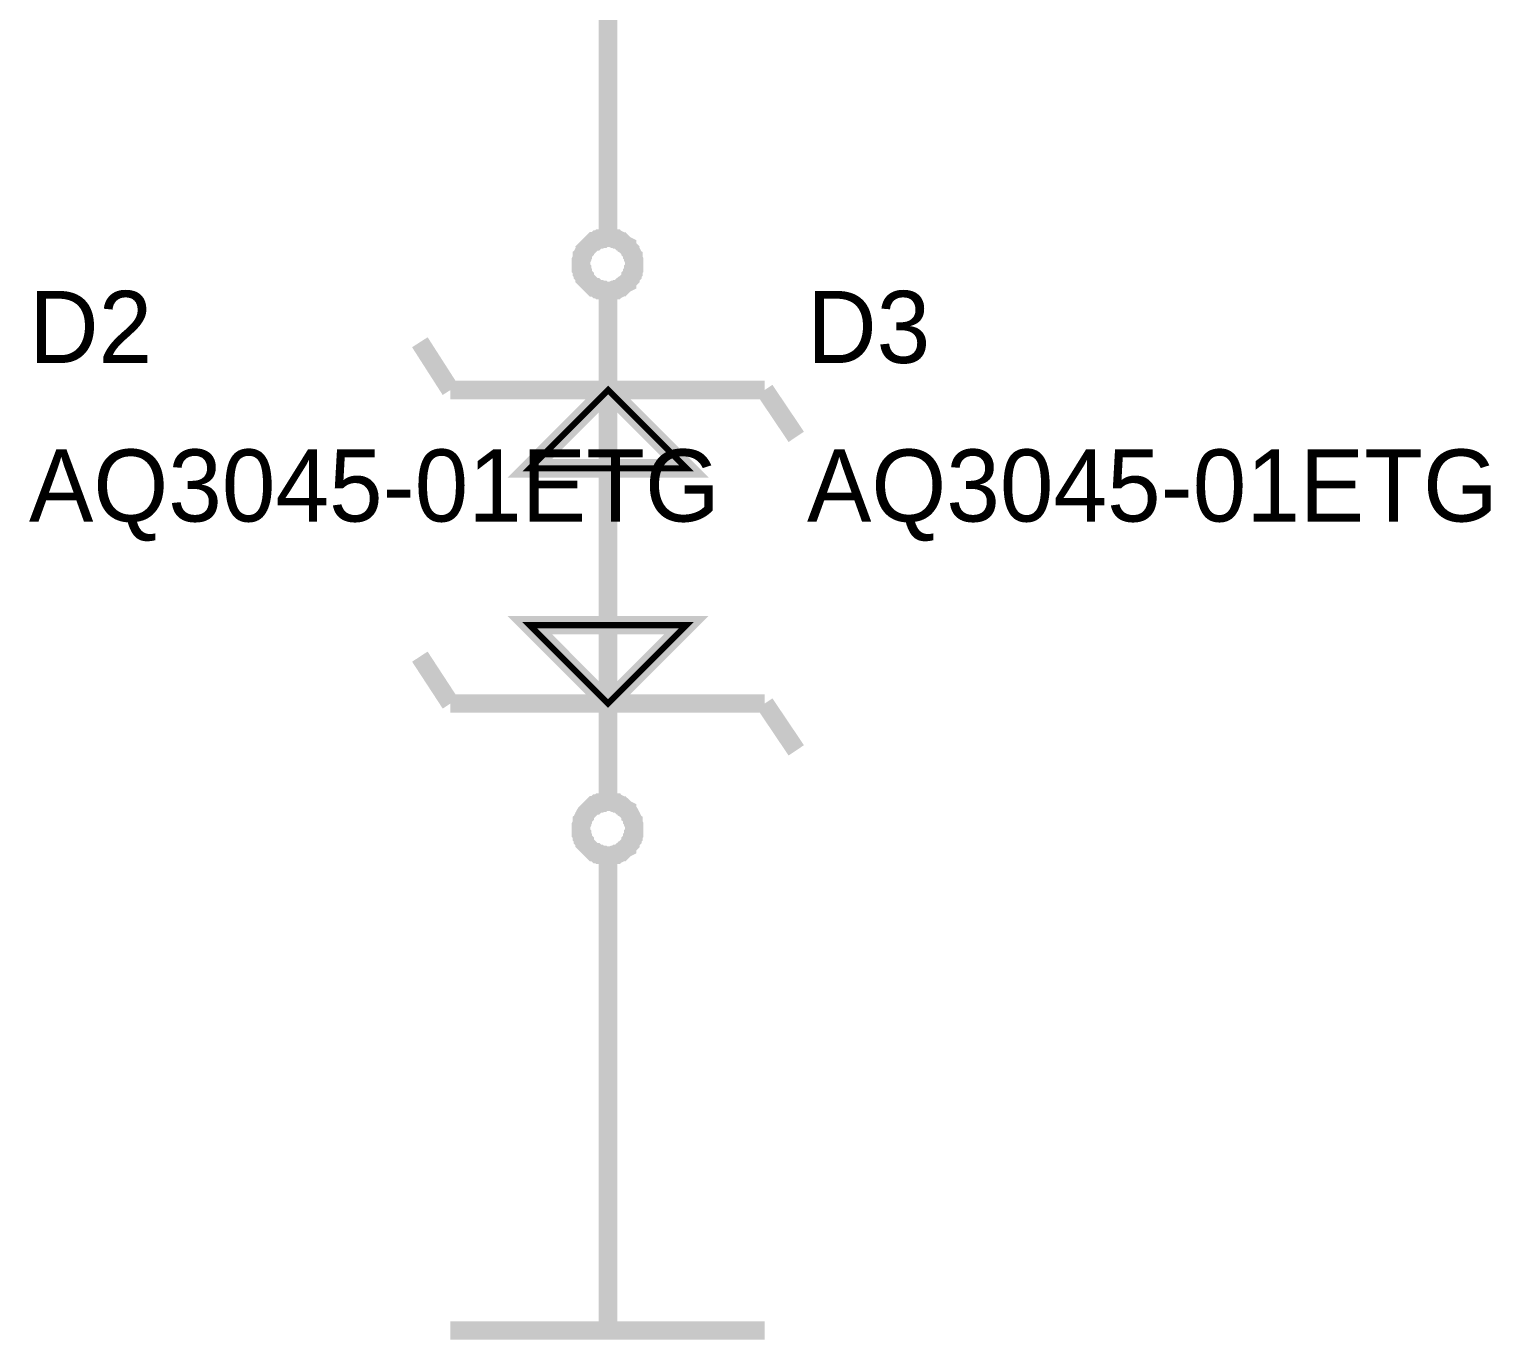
# Model space of a CAD drawing. Header units: inches. Extents: x 0 to 31.5, y 0 to 22.3.
# Drawn here: x 5.833 to 6.765, y 16.394 to 17.229 of the extents above; entities that cross this region are included whole.
import ezdxf

# ---------------------------------------------------------------- set-up
doc = ezdxf.new("R2010")
doc.units = ezdxf.units.IN
doc.header["$MEASUREMENT"] = 0
doc.layers.add('Sheet', color=255, linetype='Continuous')

msp = doc.modelspace()

# ---------------------------------------------------------------- linework, layer by layer
at = {"layer": 'Sheet'}
for points in [[(6.20251, 17.19992, 0.0118, 0.0118, 0), (6.20251, 17.89995, 0.0118, 0.0118, 0)], [(6.20251, 17.1, 0.0118, 0.0118, 0), (6.20251, 17.19992, 0.0118, 0.0118, 0)], [(6.18529, 17.0799, 0.0118, 0.0118, 0), (6.18529, 17.08047, 0.0118, 0.0118, 0), (6.18529, 17.08162, 0.0118, 0.0118, 0), (6.18529, 17.0822, 0.0118, 0.0118, 0), (6.18586, 17.08334, 0.0118, 0.0118, 0), (6.18586, 17.08392, 0.0118, 0.0118, 0), (6.18586, 17.08507, 0.0118, 0.0118, 0), (6.18643, 17.08564, 0.0118, 0.0118, 0), (6.18643, 17.08621, 0.0118, 0.0118, 0), (6.18701, 17.08736, 0.0118, 0.0118, 0), (6.18758, 17.08794, 0.0118, 0.0118, 0), (6.18758, 17.08851, 0.0118, 0.0118, 0), (6.18816, 17.08909, 0.0118, 0.0118, 0), (6.18873, 17.08966, 0.0118, 0.0118, 0), (6.1893, 17.09023, 0.0118, 0.0118, 0), (6.18988, 17.09081, 0.0118, 0.0118, 0), (6.19045, 17.09138, 0.0118, 0.0118, 0), (6.19103, 17.09196, 0.0118, 0.0118, 0), (6.1916, 17.09253, 0.0118, 0.0118, 0), (6.19218, 17.09311, 0.0118, 0.0118, 0), (6.19275, 17.09368, 0.0118, 0.0118, 0), (6.19332, 17.09425, 0.0118, 0.0118, 0), (6.19447, 17.09425, 0.0118, 0.0118, 0), (6.19505, 17.09483, 0.0118, 0.0118, 0), (6.19562, 17.0954, 0.0118, 0.0118, 0), (6.19677, 17.0954, 0.0118, 0.0118, 0), (6.19734, 17.09598, 0.0118, 0.0118, 0), (6.19792, 17.09598, 0.0118, 0.0118, 0), (6.19906, 17.09598, 0.0118, 0.0118, 0), (6.19964, 17.09655, 0.0118, 0.0118, 0), (6.20079, 17.09655, 0.0118, 0.0118, 0), (6.20136, 17.09655, 0.0118, 0.0118, 0), (6.20251, 17.09655, 0.0118, 0.0118, 0)], [(6.20251, 17.09655, 0.0118, 0.0118, 0), (6.20136, 17.09655, 0.0118, 0.0118, 0), (6.20079, 17.09655, 0.0118, 0.0118, 0), (6.19964, 17.09655, 0.0118, 0.0118, 0), (6.19906, 17.09598, 0.0118, 0.0118, 0), (6.19792, 17.09598, 0.0118, 0.0118, 0), (6.19734, 17.09598, 0.0118, 0.0118, 0), (6.19677, 17.0954, 0.0118, 0.0118, 0), (6.19562, 17.0954, 0.0118, 0.0118, 0), (6.19505, 17.09483, 0.0118, 0.0118, 0), (6.19447, 17.09425, 0.0118, 0.0118, 0), (6.19332, 17.09425, 0.0118, 0.0118, 0), (6.19275, 17.09368, 0.0118, 0.0118, 0), (6.19218, 17.09311, 0.0118, 0.0118, 0), (6.1916, 17.09253, 0.0118, 0.0118, 0), (6.19103, 17.09196, 0.0118, 0.0118, 0), (6.19045, 17.09138, 0.0118, 0.0118, 0), (6.18988, 17.09081, 0.0118, 0.0118, 0), (6.1893, 17.09023, 0.0118, 0.0118, 0), (6.18873, 17.08966, 0.0118, 0.0118, 0), (6.18816, 17.08909, 0.0118, 0.0118, 0), (6.18758, 17.08851, 0.0118, 0.0118, 0), (6.18758, 17.08794, 0.0118, 0.0118, 0), (6.18701, 17.08736, 0.0118, 0.0118, 0), (6.18643, 17.08621, 0.0118, 0.0118, 0), (6.18643, 17.08564, 0.0118, 0.0118, 0), (6.18586, 17.08507, 0.0118, 0.0118, 0), (6.18586, 17.08392, 0.0118, 0.0118, 0), (6.18586, 17.08334, 0.0118, 0.0118, 0), (6.18529, 17.0822, 0.0118, 0.0118, 0), (6.18529, 17.08162, 0.0118, 0.0118, 0), (6.18529, 17.08047, 0.0118, 0.0118, 0), (6.18529, 17.0799, 0.0118, 0.0118, 0)], [(6.20251, 17.09655, 0.0118, 0.0118, 0), (6.20308, 17.09655, 0.0118, 0.0118, 0), (6.20423, 17.09655, 0.0118, 0.0118, 0), (6.20481, 17.09655, 0.0118, 0.0118, 0), (6.20595, 17.09598, 0.0118, 0.0118, 0), (6.20653, 17.09598, 0.0118, 0.0118, 0), (6.20768, 17.09598, 0.0118, 0.0118, 0), (6.20825, 17.0954, 0.0118, 0.0118, 0), (6.20883, 17.0954, 0.0118, 0.0118, 0), (6.20997, 17.09483, 0.0118, 0.0118, 0), (6.21055, 17.09425, 0.0118, 0.0118, 0), (6.21112, 17.09425, 0.0118, 0.0118, 0), (6.2117, 17.09368, 0.0118, 0.0118, 0), (6.21227, 17.09311, 0.0118, 0.0118, 0), (6.21284, 17.09253, 0.0118, 0.0118, 0), (6.21342, 17.09196, 0.0118, 0.0118, 0), (6.21457, 17.09138, 0.0118, 0.0118, 0), (6.21457, 17.09081, 0.0118, 0.0118, 0), (6.21514, 17.09023, 0.0118, 0.0118, 0), (6.21572, 17.08966, 0.0118, 0.0118, 0), (6.21629, 17.08909, 0.0118, 0.0118, 0), (6.21686, 17.08851, 0.0118, 0.0118, 0), (6.21686, 17.08794, 0.0118, 0.0118, 0), (6.21744, 17.08736, 0.0118, 0.0118, 0), (6.21801, 17.08621, 0.0118, 0.0118, 0), (6.21801, 17.08564, 0.0118, 0.0118, 0), (6.21859, 17.08507, 0.0118, 0.0118, 0), (6.21859, 17.08392, 0.0118, 0.0118, 0), (6.21859, 17.08334, 0.0118, 0.0118, 0), (6.21916, 17.0822, 0.0118, 0.0118, 0), (6.21916, 17.08162, 0.0118, 0.0118, 0), (6.21916, 17.08047, 0.0118, 0.0118, 0), (6.21916, 17.0799, 0.0118, 0.0118, 0)], [(6.21916, 17.0799, 0.0118, 0.0118, 0), (6.21916, 17.08047, 0.0118, 0.0118, 0), (6.21916, 17.08162, 0.0118, 0.0118, 0), (6.21916, 17.0822, 0.0118, 0.0118, 0), (6.21859, 17.08334, 0.0118, 0.0118, 0), (6.21859, 17.08392, 0.0118, 0.0118, 0), (6.21859, 17.08507, 0.0118, 0.0118, 0), (6.21801, 17.08564, 0.0118, 0.0118, 0), (6.21801, 17.08621, 0.0118, 0.0118, 0), (6.21744, 17.08736, 0.0118, 0.0118, 0), (6.21686, 17.08794, 0.0118, 0.0118, 0), (6.21686, 17.08851, 0.0118, 0.0118, 0), (6.21629, 17.08909, 0.0118, 0.0118, 0), (6.21572, 17.08966, 0.0118, 0.0118, 0), (6.21514, 17.09023, 0.0118, 0.0118, 0), (6.21457, 17.09081, 0.0118, 0.0118, 0), (6.21457, 17.09138, 0.0118, 0.0118, 0), (6.21342, 17.09196, 0.0118, 0.0118, 0), (6.21284, 17.09253, 0.0118, 0.0118, 0), (6.21227, 17.09311, 0.0118, 0.0118, 0), (6.2117, 17.09368, 0.0118, 0.0118, 0), (6.21112, 17.09425, 0.0118, 0.0118, 0), (6.21055, 17.09425, 0.0118, 0.0118, 0), (6.20997, 17.09483, 0.0118, 0.0118, 0), (6.20883, 17.0954, 0.0118, 0.0118, 0), (6.20825, 17.0954, 0.0118, 0.0118, 0), (6.20768, 17.09598, 0.0118, 0.0118, 0), (6.20653, 17.09598, 0.0118, 0.0118, 0), (6.20595, 17.09598, 0.0118, 0.0118, 0), (6.20481, 17.09655, 0.0118, 0.0118, 0), (6.20423, 17.09655, 0.0118, 0.0118, 0), (6.20308, 17.09655, 0.0118, 0.0118, 0), (6.20251, 17.09655, 0.0118, 0.0118, 0)], [(6.20251, 17.06267, 0.0118, 0.0118, 0), (6.20136, 17.06267, 0.0118, 0.0118, 0), (6.20079, 17.06267, 0.0118, 0.0118, 0), (6.19964, 17.06267, 0.0118, 0.0118, 0), (6.19906, 17.06324, 0.0118, 0.0118, 0), (6.19792, 17.06324, 0.0118, 0.0118, 0), (6.19734, 17.06324, 0.0118, 0.0118, 0), (6.19677, 17.06382, 0.0118, 0.0118, 0), (6.19562, 17.06382, 0.0118, 0.0118, 0), (6.19505, 17.06439, 0.0118, 0.0118, 0), (6.19447, 17.06497, 0.0118, 0.0118, 0), (6.19332, 17.06497, 0.0118, 0.0118, 0), (6.19275, 17.06554, 0.0118, 0.0118, 0), (6.19218, 17.06612, 0.0118, 0.0118, 0), (6.1916, 17.06669, 0.0118, 0.0118, 0), (6.19103, 17.06726, 0.0118, 0.0118, 0), (6.19045, 17.06784, 0.0118, 0.0118, 0), (6.18988, 17.06841, 0.0118, 0.0118, 0), (6.1893, 17.06899, 0.0118, 0.0118, 0), (6.18873, 17.06956, 0.0118, 0.0118, 0), (6.18816, 17.07014, 0.0118, 0.0118, 0), (6.18758, 17.07071, 0.0118, 0.0118, 0), (6.18758, 17.07186, 0.0118, 0.0118, 0), (6.18701, 17.07243, 0.0118, 0.0118, 0), (6.18643, 17.07301, 0.0118, 0.0118, 0), (6.18643, 17.07416, 0.0118, 0.0118, 0), (6.18586, 17.07473, 0.0118, 0.0118, 0), (6.18586, 17.0753, 0.0118, 0.0118, 0), (6.18586, 17.07645, 0.0118, 0.0118, 0), (6.18529, 17.07703, 0.0118, 0.0118, 0), (6.18529, 17.07818, 0.0118, 0.0118, 0), (6.18529, 17.07875, 0.0118, 0.0118, 0), (6.18529, 17.0799, 0.0118, 0.0118, 0)], [(6.18529, 17.0799, 0.0118, 0.0118, 0), (6.18529, 17.0799, 0.0118, 0.0118, 0)], [(6.18529, 17.0799, 0.0118, 0.0118, 0), (6.18529, 17.07875, 0.0118, 0.0118, 0), (6.18529, 17.07818, 0.0118, 0.0118, 0), (6.18529, 17.07703, 0.0118, 0.0118, 0), (6.18586, 17.07645, 0.0118, 0.0118, 0), (6.18586, 17.0753, 0.0118, 0.0118, 0), (6.18586, 17.07473, 0.0118, 0.0118, 0), (6.18643, 17.07416, 0.0118, 0.0118, 0), (6.18643, 17.07301, 0.0118, 0.0118, 0), (6.18701, 17.07243, 0.0118, 0.0118, 0), (6.18758, 17.07186, 0.0118, 0.0118, 0), (6.18758, 17.07071, 0.0118, 0.0118, 0), (6.18816, 17.07014, 0.0118, 0.0118, 0), (6.18873, 17.06956, 0.0118, 0.0118, 0), (6.1893, 17.06899, 0.0118, 0.0118, 0), (6.18988, 17.06841, 0.0118, 0.0118, 0), (6.19045, 17.06784, 0.0118, 0.0118, 0), (6.19103, 17.06726, 0.0118, 0.0118, 0), (6.1916, 17.06669, 0.0118, 0.0118, 0), (6.19218, 17.06612, 0.0118, 0.0118, 0), (6.19275, 17.06554, 0.0118, 0.0118, 0), (6.19332, 17.06497, 0.0118, 0.0118, 0), (6.19447, 17.06497, 0.0118, 0.0118, 0), (6.19505, 17.06439, 0.0118, 0.0118, 0), (6.19562, 17.06382, 0.0118, 0.0118, 0), (6.19677, 17.06382, 0.0118, 0.0118, 0), (6.19734, 17.06324, 0.0118, 0.0118, 0), (6.19792, 17.06324, 0.0118, 0.0118, 0), (6.19906, 17.06324, 0.0118, 0.0118, 0), (6.19964, 17.06267, 0.0118, 0.0118, 0), (6.20079, 17.06267, 0.0118, 0.0118, 0), (6.20136, 17.06267, 0.0118, 0.0118, 0), (6.20251, 17.06267, 0.0118, 0.0118, 0)], [(6.21916, 17.0799, 0.0118, 0.0118, 0), (6.21916, 17.07875, 0.0118, 0.0118, 0), (6.21916, 17.07818, 0.0118, 0.0118, 0), (6.21916, 17.07703, 0.0118, 0.0118, 0), (6.21859, 17.07645, 0.0118, 0.0118, 0), (6.21859, 17.0753, 0.0118, 0.0118, 0), (6.21859, 17.07473, 0.0118, 0.0118, 0), (6.21801, 17.07416, 0.0118, 0.0118, 0), (6.21801, 17.07301, 0.0118, 0.0118, 0), (6.21744, 17.07243, 0.0118, 0.0118, 0), (6.21686, 17.07186, 0.0118, 0.0118, 0), (6.21686, 17.07071, 0.0118, 0.0118, 0), (6.21629, 17.07014, 0.0118, 0.0118, 0), (6.21572, 17.06956, 0.0118, 0.0118, 0), (6.21514, 17.06899, 0.0118, 0.0118, 0), (6.21457, 17.06841, 0.0118, 0.0118, 0), (6.21457, 17.06784, 0.0118, 0.0118, 0), (6.21342, 17.06726, 0.0118, 0.0118, 0), (6.21284, 17.06669, 0.0118, 0.0118, 0), (6.21227, 17.06612, 0.0118, 0.0118, 0), (6.2117, 17.06554, 0.0118, 0.0118, 0), (6.21112, 17.06497, 0.0118, 0.0118, 0), (6.21055, 17.06497, 0.0118, 0.0118, 0), (6.20997, 17.06439, 0.0118, 0.0118, 0), (6.20883, 17.06382, 0.0118, 0.0118, 0), (6.20825, 17.06382, 0.0118, 0.0118, 0), (6.20768, 17.06324, 0.0118, 0.0118, 0), (6.20653, 17.06324, 0.0118, 0.0118, 0), (6.20595, 17.06324, 0.0118, 0.0118, 0), (6.20481, 17.06267, 0.0118, 0.0118, 0), (6.20423, 17.06267, 0.0118, 0.0118, 0), (6.20308, 17.06267, 0.0118, 0.0118, 0), (6.20251, 17.06267, 0.0118, 0.0118, 0)], [(6.20251, 17.06267, 0.0118, 0.0118, 0), (6.20308, 17.06267, 0.0118, 0.0118, 0), (6.20423, 17.06267, 0.0118, 0.0118, 0), (6.20481, 17.06267, 0.0118, 0.0118, 0), (6.20595, 17.06324, 0.0118, 0.0118, 0), (6.20653, 17.06324, 0.0118, 0.0118, 0), (6.20768, 17.06324, 0.0118, 0.0118, 0), (6.20825, 17.06382, 0.0118, 0.0118, 0), (6.20883, 17.06382, 0.0118, 0.0118, 0), (6.20997, 17.06439, 0.0118, 0.0118, 0), (6.21055, 17.06497, 0.0118, 0.0118, 0), (6.21112, 17.06497, 0.0118, 0.0118, 0), (6.2117, 17.06554, 0.0118, 0.0118, 0), (6.21227, 17.06612, 0.0118, 0.0118, 0), (6.21284, 17.06669, 0.0118, 0.0118, 0), (6.21342, 17.06726, 0.0118, 0.0118, 0), (6.21457, 17.06784, 0.0118, 0.0118, 0), (6.21457, 17.06841, 0.0118, 0.0118, 0), (6.21514, 17.06899, 0.0118, 0.0118, 0), (6.21572, 17.06956, 0.0118, 0.0118, 0), (6.21629, 17.07014, 0.0118, 0.0118, 0), (6.21686, 17.07071, 0.0118, 0.0118, 0), (6.21686, 17.07186, 0.0118, 0.0118, 0), (6.21744, 17.07243, 0.0118, 0.0118, 0), (6.21801, 17.07301, 0.0118, 0.0118, 0), (6.21801, 17.07416, 0.0118, 0.0118, 0), (6.21859, 17.07473, 0.0118, 0.0118, 0), (6.21859, 17.0753, 0.0118, 0.0118, 0), (6.21859, 17.07645, 0.0118, 0.0118, 0), (6.21916, 17.07703, 0.0118, 0.0118, 0), (6.21916, 17.07818, 0.0118, 0.0118, 0), (6.21916, 17.07875, 0.0118, 0.0118, 0), (6.21916, 17.0799, 0.0118, 0.0118, 0)], [(6.21916, 17.0799, 0.0118, 0.0118, 0), (6.21916, 17.0799, 0.0118, 0.0118, 0), (6.21916, 17.0799, 0.0118, 0.0118, 0), (6.21916, 17.0799, 0.0118, 0.0118, 0), (6.21916, 17.0799, 0.0118, 0.0118, 0), (6.21916, 17.0799, 0.0118, 0.0118, 0), (6.21916, 17.0799, 0.0118, 0.0118, 0), (6.21916, 17.0799, 0.0118, 0.0118, 0), (6.21916, 17.0799, 0.0118, 0.0118, 0), (6.21916, 17.0799, 0.0118, 0.0118, 0), (6.21916, 17.0799, 0.0118, 0.0118, 0), (6.21916, 17.0799, 0.0118, 0.0118, 0), (6.21916, 17.0799, 0.0118, 0.0118, 0), (6.21916, 17.0799, 0.0118, 0.0118, 0), (6.21916, 17.0799, 0.0118, 0.0118, 0), (6.21916, 17.0799, 0.0118, 0.0118, 0), (6.21916, 17.0799, 0.0118, 0.0118, 0), (6.21916, 17.0799, 0.0118, 0.0118, 0), (6.21916, 17.0799, 0.0118, 0.0118, 0), (6.21916, 17.0799, 0.0118, 0.0118, 0), (6.21916, 17.0799, 0.0118, 0.0118, 0), (6.21916, 17.0799, 0.0118, 0.0118, 0), (6.21916, 17.0799, 0.0118, 0.0118, 0), (6.21916, 17.0799, 0.0118, 0.0118, 0), (6.21916, 17.0799, 0.0118, 0.0118, 0), (6.21916, 17.0799, 0.0118, 0.0118, 0), (6.21916, 17.0799, 0.0118, 0.0118, 0), (6.21916, 17.0799, 0.0118, 0.0118, 0), (6.21916, 17.0799, 0.0118, 0.0118, 0), (6.21916, 17.0799, 0.0118, 0.0118, 0), (6.21916, 17.0799, 0.0118, 0.0118, 0), (6.21916, 17.0799, 0.0118, 0.0118, 0), (6.21916, 17.0799, 0.0118, 0.0118, 0)], [(6.21916, 17.0799, 0.0118, 0.0118, 0), (6.21916, 17.0799, 0.0118, 0.0118, 0)], [(6.20251, 16.73993, 0.0118, 0.0118, 0), (6.20251, 17.0598, 0.0118, 0.0118, 0)], [(6.10203, 16.9995, 0.0118, 0.0118, 0), (6.08251, 17.02994, 0.0118, 0.0118, 0)], [(6.20251, 16.9995, 0.0118, 0.0118, 0), (6.10203, 16.9995, 0.0118, 0.0118, 0)], [(6.20251, 16.9995, 0.0118, 0.0118, 0), (6.30241, 16.9995, 0.0118, 0.0118, 0)], [(6.30241, 16.9995, 0.0118, 0.0118, 0), (6.32251, 16.96964, 0.0118, 0.0118, 0)], [(6.10203, 16.79965, 0.0118, 0.0118, 0), (6.08251, 16.82952, 0.0118, 0.0118, 0)], [(6.20251, 16.79965, 0.0118, 0.0118, 0), (6.10203, 16.79965, 0.0118, 0.0118, 0)], [(6.20251, 16.79965, 0.0118, 0.0118, 0), (6.30241, 16.79965, 0.0118, 0.0118, 0)], [(6.30241, 16.79965, 0.0118, 0.0118, 0), (6.32251, 16.76979, 0.0118, 0.0118, 0)], [(6.18529, 16.71983, 0.0118, 0.0118, 0), (6.18529, 16.72041, 0.0118, 0.0118, 0), (6.18529, 16.72155, 0.0118, 0.0118, 0), (6.18529, 16.72213, 0.0118, 0.0118, 0), (6.18586, 16.72328, 0.0118, 0.0118, 0), (6.18586, 16.72385, 0.0118, 0.0118, 0), (6.18586, 16.725, 0.0118, 0.0118, 0), (6.18643, 16.72557, 0.0118, 0.0118, 0), (6.18643, 16.72615, 0.0118, 0.0118, 0), (6.18701, 16.7273, 0.0118, 0.0118, 0), (6.18758, 16.72787, 0.0118, 0.0118, 0), (6.18758, 16.72845, 0.0118, 0.0118, 0), (6.18816, 16.72959, 0.0118, 0.0118, 0), (6.18873, 16.73017, 0.0118, 0.0118, 0), (6.1893, 16.73074, 0.0118, 0.0118, 0), (6.18988, 16.73132, 0.0118, 0.0118, 0), (6.19045, 16.73189, 0.0118, 0.0118, 0), (6.19103, 16.73247, 0.0118, 0.0118, 0), (6.1916, 16.73304, 0.0118, 0.0118, 0), (6.19218, 16.73361, 0.0118, 0.0118, 0), (6.19275, 16.73419, 0.0118, 0.0118, 0), (6.19332, 16.73476, 0.0118, 0.0118, 0), (6.19447, 16.73476, 0.0118, 0.0118, 0), (6.19505, 16.73534, 0.0118, 0.0118, 0), (6.19562, 16.73591, 0.0118, 0.0118, 0), (6.19677, 16.73591, 0.0118, 0.0118, 0), (6.19734, 16.73649, 0.0118, 0.0118, 0), (6.19792, 16.73649, 0.0118, 0.0118, 0), (6.19906, 16.73649, 0.0118, 0.0118, 0), (6.19964, 16.73706, 0.0118, 0.0118, 0), (6.20079, 16.73706, 0.0118, 0.0118, 0), (6.20136, 16.73706, 0.0118, 0.0118, 0), (6.20251, 16.73706, 0.0118, 0.0118, 0)], [(6.20251, 16.73706, 0.0118, 0.0118, 0), (6.20136, 16.73706, 0.0118, 0.0118, 0), (6.20079, 16.73706, 0.0118, 0.0118, 0), (6.19964, 16.73706, 0.0118, 0.0118, 0), (6.19906, 16.73649, 0.0118, 0.0118, 0), (6.19792, 16.73649, 0.0118, 0.0118, 0), (6.19734, 16.73649, 0.0118, 0.0118, 0), (6.19677, 16.73591, 0.0118, 0.0118, 0), (6.19562, 16.73591, 0.0118, 0.0118, 0), (6.19505, 16.73534, 0.0118, 0.0118, 0), (6.19447, 16.73476, 0.0118, 0.0118, 0), (6.19332, 16.73476, 0.0118, 0.0118, 0), (6.19275, 16.73419, 0.0118, 0.0118, 0), (6.19218, 16.73361, 0.0118, 0.0118, 0), (6.1916, 16.73304, 0.0118, 0.0118, 0), (6.19103, 16.73247, 0.0118, 0.0118, 0), (6.19045, 16.73189, 0.0118, 0.0118, 0), (6.18988, 16.73132, 0.0118, 0.0118, 0), (6.1893, 16.73074, 0.0118, 0.0118, 0), (6.18873, 16.73017, 0.0118, 0.0118, 0), (6.18816, 16.72959, 0.0118, 0.0118, 0), (6.18758, 16.72845, 0.0118, 0.0118, 0), (6.18758, 16.72787, 0.0118, 0.0118, 0), (6.18701, 16.7273, 0.0118, 0.0118, 0), (6.18643, 16.72615, 0.0118, 0.0118, 0), (6.18643, 16.72557, 0.0118, 0.0118, 0), (6.18586, 16.725, 0.0118, 0.0118, 0), (6.18586, 16.72385, 0.0118, 0.0118, 0), (6.18586, 16.72328, 0.0118, 0.0118, 0), (6.18529, 16.72213, 0.0118, 0.0118, 0), (6.18529, 16.72155, 0.0118, 0.0118, 0), (6.18529, 16.72041, 0.0118, 0.0118, 0), (6.18529, 16.71983, 0.0118, 0.0118, 0)], [(6.20251, 16.73706, 0.0118, 0.0118, 0), (6.20308, 16.73706, 0.0118, 0.0118, 0), (6.20423, 16.73706, 0.0118, 0.0118, 0), (6.20481, 16.73706, 0.0118, 0.0118, 0), (6.20595, 16.73649, 0.0118, 0.0118, 0), (6.20653, 16.73649, 0.0118, 0.0118, 0), (6.20768, 16.73649, 0.0118, 0.0118, 0), (6.20825, 16.73591, 0.0118, 0.0118, 0), (6.20883, 16.73591, 0.0118, 0.0118, 0), (6.20997, 16.73534, 0.0118, 0.0118, 0), (6.21055, 16.73476, 0.0118, 0.0118, 0), (6.21112, 16.73476, 0.0118, 0.0118, 0), (6.2117, 16.73419, 0.0118, 0.0118, 0), (6.21227, 16.73361, 0.0118, 0.0118, 0), (6.21284, 16.73304, 0.0118, 0.0118, 0), (6.21342, 16.73247, 0.0118, 0.0118, 0), (6.21457, 16.73189, 0.0118, 0.0118, 0), (6.21457, 16.73132, 0.0118, 0.0118, 0), (6.21514, 16.73074, 0.0118, 0.0118, 0), (6.21572, 16.73017, 0.0118, 0.0118, 0), (6.21629, 16.72959, 0.0118, 0.0118, 0), (6.21686, 16.72845, 0.0118, 0.0118, 0), (6.21686, 16.72787, 0.0118, 0.0118, 0), (6.21744, 16.7273, 0.0118, 0.0118, 0), (6.21801, 16.72615, 0.0118, 0.0118, 0), (6.21801, 16.72557, 0.0118, 0.0118, 0), (6.21859, 16.725, 0.0118, 0.0118, 0), (6.21859, 16.72385, 0.0118, 0.0118, 0), (6.21859, 16.72328, 0.0118, 0.0118, 0), (6.21916, 16.72213, 0.0118, 0.0118, 0), (6.21916, 16.72155, 0.0118, 0.0118, 0), (6.21916, 16.72041, 0.0118, 0.0118, 0), (6.21916, 16.71983, 0.0118, 0.0118, 0)], [(6.21916, 16.71983, 0.0118, 0.0118, 0), (6.21916, 16.72041, 0.0118, 0.0118, 0), (6.21916, 16.72155, 0.0118, 0.0118, 0), (6.21916, 16.72213, 0.0118, 0.0118, 0), (6.21859, 16.72328, 0.0118, 0.0118, 0), (6.21859, 16.72385, 0.0118, 0.0118, 0), (6.21859, 16.725, 0.0118, 0.0118, 0), (6.21801, 16.72557, 0.0118, 0.0118, 0), (6.21801, 16.72615, 0.0118, 0.0118, 0), (6.21744, 16.7273, 0.0118, 0.0118, 0), (6.21686, 16.72787, 0.0118, 0.0118, 0), (6.21686, 16.72845, 0.0118, 0.0118, 0), (6.21629, 16.72959, 0.0118, 0.0118, 0), (6.21572, 16.73017, 0.0118, 0.0118, 0), (6.21514, 16.73074, 0.0118, 0.0118, 0), (6.21457, 16.73132, 0.0118, 0.0118, 0), (6.21457, 16.73189, 0.0118, 0.0118, 0), (6.21342, 16.73247, 0.0118, 0.0118, 0), (6.21284, 16.73304, 0.0118, 0.0118, 0), (6.21227, 16.73361, 0.0118, 0.0118, 0), (6.2117, 16.73419, 0.0118, 0.0118, 0), (6.21112, 16.73476, 0.0118, 0.0118, 0), (6.21055, 16.73476, 0.0118, 0.0118, 0), (6.20997, 16.73534, 0.0118, 0.0118, 0), (6.20883, 16.73591, 0.0118, 0.0118, 0), (6.20825, 16.73591, 0.0118, 0.0118, 0), (6.20768, 16.73649, 0.0118, 0.0118, 0), (6.20653, 16.73649, 0.0118, 0.0118, 0), (6.20595, 16.73649, 0.0118, 0.0118, 0), (6.20481, 16.73706, 0.0118, 0.0118, 0), (6.20423, 16.73706, 0.0118, 0.0118, 0), (6.20308, 16.73706, 0.0118, 0.0118, 0), (6.20251, 16.73706, 0.0118, 0.0118, 0)], [(6.20251, 16.7026, 0.0118, 0.0118, 0), (6.20136, 16.7026, 0.0118, 0.0118, 0), (6.20079, 16.7026, 0.0118, 0.0118, 0), (6.19964, 16.7026, 0.0118, 0.0118, 0), (6.19906, 16.70318, 0.0118, 0.0118, 0), (6.19792, 16.70318, 0.0118, 0.0118, 0), (6.19734, 16.70318, 0.0118, 0.0118, 0), (6.19677, 16.70375, 0.0118, 0.0118, 0), (6.19562, 16.70375, 0.0118, 0.0118, 0), (6.19505, 16.70433, 0.0118, 0.0118, 0), (6.19447, 16.7049, 0.0118, 0.0118, 0), (6.19332, 16.7049, 0.0118, 0.0118, 0), (6.19275, 16.70547, 0.0118, 0.0118, 0), (6.19218, 16.70605, 0.0118, 0.0118, 0), (6.1916, 16.70662, 0.0118, 0.0118, 0), (6.19103, 16.7072, 0.0118, 0.0118, 0), (6.19045, 16.70777, 0.0118, 0.0118, 0), (6.18988, 16.70835, 0.0118, 0.0118, 0), (6.1893, 16.70892, 0.0118, 0.0118, 0), (6.18873, 16.70949, 0.0118, 0.0118, 0), (6.18816, 16.71007, 0.0118, 0.0118, 0), (6.18758, 16.71064, 0.0118, 0.0118, 0), (6.18758, 16.71179, 0.0118, 0.0118, 0), (6.18701, 16.71237, 0.0118, 0.0118, 0), (6.18643, 16.71294, 0.0118, 0.0118, 0), (6.18643, 16.71409, 0.0118, 0.0118, 0), (6.18586, 16.71466, 0.0118, 0.0118, 0), (6.18586, 16.71524, 0.0118, 0.0118, 0), (6.18586, 16.71639, 0.0118, 0.0118, 0), (6.18529, 16.71696, 0.0118, 0.0118, 0), (6.18529, 16.71811, 0.0118, 0.0118, 0), (6.18529, 16.71868, 0.0118, 0.0118, 0), (6.18529, 16.71983, 0.0118, 0.0118, 0)], [(6.18529, 16.71983, 0.0118, 0.0118, 0), (6.18529, 16.71983, 0.0118, 0.0118, 0)], [(6.18529, 16.71983, 0.0118, 0.0118, 0), (6.18529, 16.71868, 0.0118, 0.0118, 0), (6.18529, 16.71811, 0.0118, 0.0118, 0), (6.18529, 16.71696, 0.0118, 0.0118, 0), (6.18586, 16.71639, 0.0118, 0.0118, 0), (6.18586, 16.71524, 0.0118, 0.0118, 0), (6.18586, 16.71466, 0.0118, 0.0118, 0), (6.18643, 16.71409, 0.0118, 0.0118, 0), (6.18643, 16.71294, 0.0118, 0.0118, 0), (6.18701, 16.71237, 0.0118, 0.0118, 0), (6.18758, 16.71179, 0.0118, 0.0118, 0), (6.18758, 16.71064, 0.0118, 0.0118, 0), (6.18816, 16.71007, 0.0118, 0.0118, 0), (6.18873, 16.70949, 0.0118, 0.0118, 0), (6.1893, 16.70892, 0.0118, 0.0118, 0), (6.18988, 16.70835, 0.0118, 0.0118, 0), (6.19045, 16.70777, 0.0118, 0.0118, 0), (6.19103, 16.7072, 0.0118, 0.0118, 0), (6.1916, 16.70662, 0.0118, 0.0118, 0), (6.19218, 16.70605, 0.0118, 0.0118, 0), (6.19275, 16.70547, 0.0118, 0.0118, 0), (6.19332, 16.7049, 0.0118, 0.0118, 0), (6.19447, 16.7049, 0.0118, 0.0118, 0), (6.19505, 16.70433, 0.0118, 0.0118, 0), (6.19562, 16.70375, 0.0118, 0.0118, 0), (6.19677, 16.70375, 0.0118, 0.0118, 0), (6.19734, 16.70318, 0.0118, 0.0118, 0), (6.19792, 16.70318, 0.0118, 0.0118, 0), (6.19906, 16.70318, 0.0118, 0.0118, 0), (6.19964, 16.7026, 0.0118, 0.0118, 0), (6.20079, 16.7026, 0.0118, 0.0118, 0), (6.20136, 16.7026, 0.0118, 0.0118, 0), (6.20251, 16.7026, 0.0118, 0.0118, 0)], [(6.21916, 16.71983, 0.0118, 0.0118, 0), (6.21916, 16.71868, 0.0118, 0.0118, 0), (6.21916, 16.71811, 0.0118, 0.0118, 0), (6.21916, 16.71696, 0.0118, 0.0118, 0), (6.21859, 16.71639, 0.0118, 0.0118, 0), (6.21859, 16.71524, 0.0118, 0.0118, 0), (6.21859, 16.71466, 0.0118, 0.0118, 0), (6.21801, 16.71409, 0.0118, 0.0118, 0), (6.21801, 16.71294, 0.0118, 0.0118, 0), (6.21744, 16.71237, 0.0118, 0.0118, 0), (6.21686, 16.71179, 0.0118, 0.0118, 0), (6.21686, 16.71064, 0.0118, 0.0118, 0), (6.21629, 16.71007, 0.0118, 0.0118, 0), (6.21572, 16.70949, 0.0118, 0.0118, 0), (6.21514, 16.70892, 0.0118, 0.0118, 0), (6.21457, 16.70835, 0.0118, 0.0118, 0), (6.21457, 16.70777, 0.0118, 0.0118, 0), (6.21342, 16.7072, 0.0118, 0.0118, 0), (6.21284, 16.70662, 0.0118, 0.0118, 0), (6.21227, 16.70605, 0.0118, 0.0118, 0), (6.2117, 16.70547, 0.0118, 0.0118, 0), (6.21112, 16.7049, 0.0118, 0.0118, 0), (6.21055, 16.7049, 0.0118, 0.0118, 0), (6.20997, 16.70433, 0.0118, 0.0118, 0), (6.20883, 16.70375, 0.0118, 0.0118, 0), (6.20825, 16.70375, 0.0118, 0.0118, 0), (6.20768, 16.70318, 0.0118, 0.0118, 0), (6.20653, 16.70318, 0.0118, 0.0118, 0), (6.20595, 16.70318, 0.0118, 0.0118, 0), (6.20481, 16.7026, 0.0118, 0.0118, 0), (6.20423, 16.7026, 0.0118, 0.0118, 0), (6.20308, 16.7026, 0.0118, 0.0118, 0), (6.20251, 16.7026, 0.0118, 0.0118, 0)], [(6.20251, 16.7026, 0.0118, 0.0118, 0), (6.20308, 16.7026, 0.0118, 0.0118, 0), (6.20423, 16.7026, 0.0118, 0.0118, 0), (6.20481, 16.7026, 0.0118, 0.0118, 0), (6.20595, 16.70318, 0.0118, 0.0118, 0), (6.20653, 16.70318, 0.0118, 0.0118, 0), (6.20768, 16.70318, 0.0118, 0.0118, 0), (6.20825, 16.70375, 0.0118, 0.0118, 0), (6.20883, 16.70375, 0.0118, 0.0118, 0), (6.20997, 16.70433, 0.0118, 0.0118, 0), (6.21055, 16.7049, 0.0118, 0.0118, 0), (6.21112, 16.7049, 0.0118, 0.0118, 0), (6.2117, 16.70547, 0.0118, 0.0118, 0), (6.21227, 16.70605, 0.0118, 0.0118, 0), (6.21284, 16.70662, 0.0118, 0.0118, 0), (6.21342, 16.7072, 0.0118, 0.0118, 0), (6.21457, 16.70777, 0.0118, 0.0118, 0), (6.21457, 16.70835, 0.0118, 0.0118, 0), (6.21514, 16.70892, 0.0118, 0.0118, 0), (6.21572, 16.70949, 0.0118, 0.0118, 0), (6.21629, 16.71007, 0.0118, 0.0118, 0), (6.21686, 16.71064, 0.0118, 0.0118, 0), (6.21686, 16.71179, 0.0118, 0.0118, 0), (6.21744, 16.71237, 0.0118, 0.0118, 0), (6.21801, 16.71294, 0.0118, 0.0118, 0), (6.21801, 16.71409, 0.0118, 0.0118, 0), (6.21859, 16.71466, 0.0118, 0.0118, 0), (6.21859, 16.71524, 0.0118, 0.0118, 0), (6.21859, 16.71639, 0.0118, 0.0118, 0), (6.21916, 16.71696, 0.0118, 0.0118, 0), (6.21916, 16.71811, 0.0118, 0.0118, 0), (6.21916, 16.71868, 0.0118, 0.0118, 0), (6.21916, 16.71983, 0.0118, 0.0118, 0)], [(6.21916, 16.71983, 0.0118, 0.0118, 0), (6.21916, 16.71983, 0.0118, 0.0118, 0), (6.21916, 16.71983, 0.0118, 0.0118, 0), (6.21916, 16.71983, 0.0118, 0.0118, 0), (6.21916, 16.71983, 0.0118, 0.0118, 0), (6.21916, 16.71983, 0.0118, 0.0118, 0), (6.21916, 16.71983, 0.0118, 0.0118, 0), (6.21916, 16.71983, 0.0118, 0.0118, 0), (6.21916, 16.71983, 0.0118, 0.0118, 0), (6.21916, 16.71983, 0.0118, 0.0118, 0), (6.21916, 16.71983, 0.0118, 0.0118, 0), (6.21916, 16.71983, 0.0118, 0.0118, 0), (6.21916, 16.71983, 0.0118, 0.0118, 0), (6.21916, 16.71983, 0.0118, 0.0118, 0), (6.21916, 16.71983, 0.0118, 0.0118, 0), (6.21916, 16.71983, 0.0118, 0.0118, 0), (6.21916, 16.71983, 0.0118, 0.0118, 0), (6.21916, 16.71983, 0.0118, 0.0118, 0), (6.21916, 16.71983, 0.0118, 0.0118, 0), (6.21916, 16.71983, 0.0118, 0.0118, 0), (6.21916, 16.71983, 0.0118, 0.0118, 0), (6.21916, 16.71983, 0.0118, 0.0118, 0), (6.21916, 16.71983, 0.0118, 0.0118, 0), (6.21916, 16.71983, 0.0118, 0.0118, 0), (6.21916, 16.71983, 0.0118, 0.0118, 0), (6.21916, 16.71983, 0.0118, 0.0118, 0), (6.21916, 16.71983, 0.0118, 0.0118, 0), (6.21916, 16.71983, 0.0118, 0.0118, 0), (6.21916, 16.71983, 0.0118, 0.0118, 0), (6.21916, 16.71983, 0.0118, 0.0118, 0), (6.21916, 16.71983, 0.0118, 0.0118, 0), (6.21916, 16.71983, 0.0118, 0.0118, 0), (6.21916, 16.71983, 0.0118, 0.0118, 0)], [(6.21916, 16.71983, 0.0118, 0.0118, 0), (6.21916, 16.71983, 0.0118, 0.0118, 0)], [(6.20251, 16.69973, 0.0118, 0.0118, 0), (6.20251, 16.59981, 0.0118, 0.0118, 0)], [(6.20251, 16.59981, 0.0118, 0.0118, 0), (6.20251, 16.49989, 0.0118, 0.0118, 0)], [(6.20251, 16.49989, 0.0118, 0.0118, 0), (6.20251, 16.39996, 0.0118, 0.0118, 0)], [(6.10203, 16.39996, 0.0118, 0.0118, 0), (6.30241, 16.39996, 0.0118, 0.0118, 0)]]:
    msp.add_lwpolyline(points, format="xyseb", dxfattribs=at)
for points in [[(6.20251, 16.9995, 0.0118, 0.0118, 0), (6.15256, 16.94954, 0.0118, 0.0118, 0), (6.25246, 16.94954, 0.0118, 0.0118, 0), (6.20251, 16.9995, 0.0118, 0.0118, 0), (6.20251, 16.9995, 0.0118, 0.0118, 0)], [(6.20251, 16.9995, 0.0039, 0.0039, 0), (6.15256, 16.94954, 0.0039, 0.0039, 0), (6.25246, 16.94954, 0.0039, 0.0039, 0), (6.20251, 16.9995, 0.0039, 0.0039, 0), (6.20251, 16.9995, 0.0039, 0.0039, 0)], [(6.20251, 16.79965, 0.0118, 0.0118, 0), (6.15256, 16.84962, 0.0118, 0.0118, 0), (6.25246, 16.84962, 0.0118, 0.0118, 0), (6.20251, 16.79965, 0.0118, 0.0118, 0), (6.20251, 16.79965, 0.0118, 0.0118, 0)], [(6.20251, 16.79965, 0.0039, 0.0039, 0), (6.15256, 16.84962, 0.0039, 0.0039, 0), (6.25246, 16.84962, 0.0039, 0.0039, 0), (6.20251, 16.79965, 0.0039, 0.0039, 0), (6.20251, 16.79965, 0.0039, 0.0039, 0)]]:
    msp.add_lwpolyline(points, format="xyseb", close=True, dxfattribs=at)

# ---------------------------------------------------------------- texts
for s, height, p in [('D2', 0.045941, (5.83333, 17.01673)), ('D3', 0.045941, (6.3294, 17.01673)), ('AQ3045-01ETG', 0.0459415, (5.83333, 16.91566)), ('AQ3045-01ETG', 0.0459415, (6.3294, 16.91566))]:
    msp.add_text(s, height=height, dxfattribs=at).set_placement(p)

doc.saveas('drawing.dxf')
